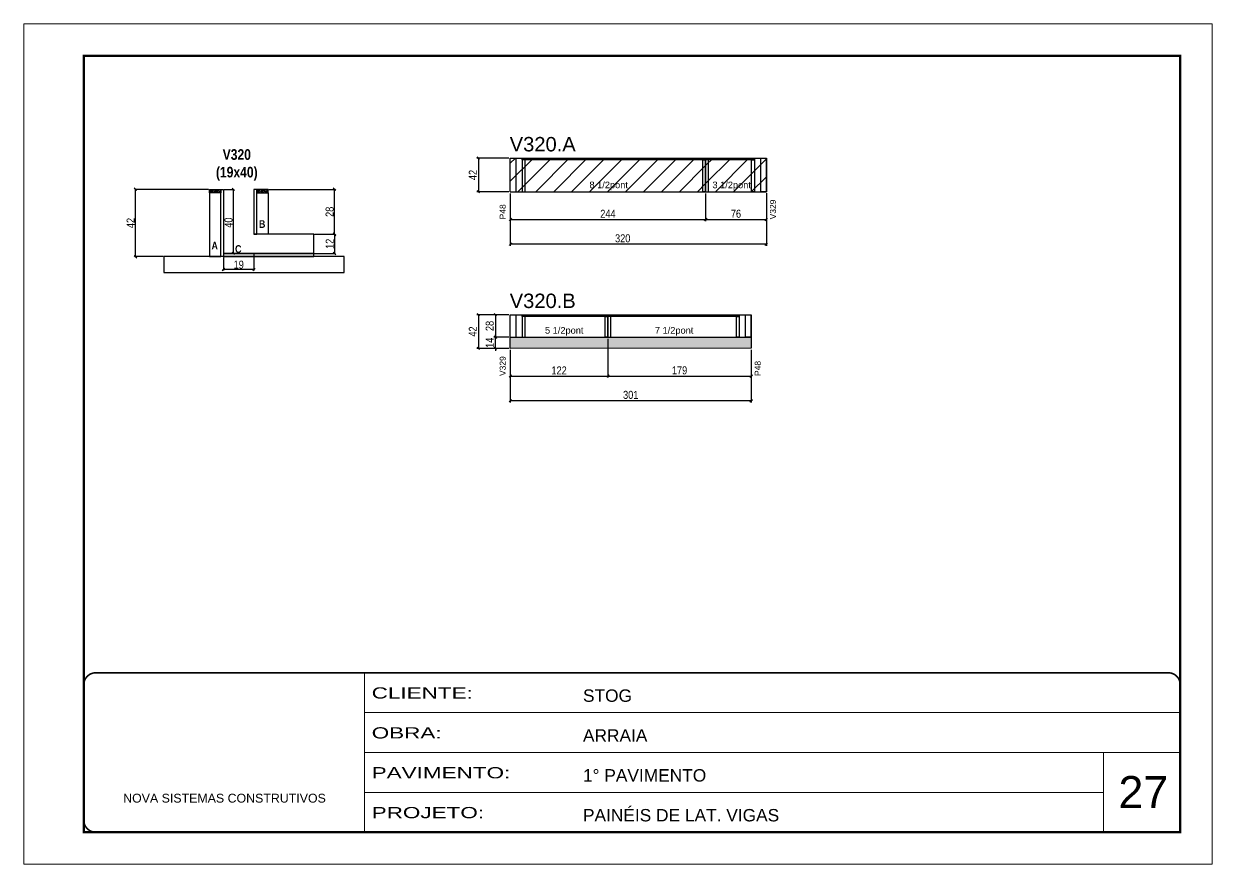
# Model space of a CAD drawing. Extents: x -3394 to 16474, y -5031 to 14397.
# Drawn here: x 7442 to 8927, y 6455 to 7505 of the extents above; entities that cross this region are included whole.
import ezdxf

# ---------------------------------------------------------------- set-up
doc = ezdxf.new("R2010")
doc.units = 0
doc.linetypes.add('CONTINUO', pattern=[0])
doc.linetypes.add('DASHED', pattern=[0.75, 0.5, -0.25])
doc.layers.get('0').update_dxf_attribs({"linetype": 'CONTINUOUS'})
doc.layers.get('Defpoints').update_dxf_attribs({"linetype": 'CONTINUOUS'})
for name, color, linetype in [('barrote', 251, 'CONTINUOUS'), ('COTA', 241, 'CONTINUOUS'), ('detalhes', 4, 'CONTINUOUS'), ('NOMENCLATURA', 7, 'CONTINUOUS'), ('Painéis', 200, 'CONTINUOUS'), ('PONTALETE', 7, 'CONTINUOUS'), ('SARR_2.2x7', 40, 'CONTINUOUS'), ('SARR_3.5x7', 81, 'CONTINUOUS')]:
    doc.layers.add(name, color=color, linetype=linetype)
for name, color, linetype, lineweight in [('CARIMBO', 255, 'CONTINUOUS', 9), ('CONCRETO', 251, 'CONTINUOUS', 25), ('Folhas', 255, 'CONTINUOUS', 9), ('REAPROVEITAMENTO', 251, 'CONTINUOUS', 9), ('SARRAFO DE PRESSAO', 251, 'DASHED', 9)]:
    doc.layers.add(name, color=color, linetype=linetype, lineweight=lineweight)
doc.styles.add('ARIAL', font='arial.ttf')
doc.styles.add('COTA TECNICA', font='techl___.ttf', dxfattribs={"height": 10})
doc.styles.add('COTA TECNICA 2X', font='techl___.ttf', dxfattribs={"height": 10})
doc.styles.add('TECNICA', font='techb___.ttf', dxfattribs={"height": 10})
doc.styles.add('Tecnologia', font='')
doc.styles.get('Tecnologia').set_extended_font_data('Forgotten Futurist')
doc.dimstyles.new('PAINEL', dxfattribs={"dimtxt": 10, "dimasz": 3, "dimexe": 3, "dimexo": 3, "dimgap": 3, "dimtad": 1, "dimdec": 1, "dimzin": 12, "dimdsep": 46, "dimtxsty": 'COTA TECNICA', "dimblk1": 'OBLIQUE', "dimblk2": 'OBLIQUE', "dimsah": 1, "dimcen": 0.9, "dimclrd": 4, "dimclre": 4, "dimclrt": 240, "dimadec": 1, "dimazin": 3, "dimtfac": 1, "dimtdec": 1, "dimtmove": 0, "dimatfit": 3, "dimfxl": 1, "dimtolj": 1, "dimtzin": 12, "dimarcsym": 0})
doc.dimstyles.new('SECAO', dxfattribs={"dimscale": 0.333333, "dimtxt": 5, "dimasz": 9, "dimexe": 3, "dimexo": 3, "dimgap": 3, "dimtad": 1, "dimdec": 1, "dimlfac": 0.5, "dimzin": 12, "dimdsep": 46, "dimtxsty": 'COTA TECNICA 2X', "dimblk1": 'OBLIQUE', "dimblk2": 'OBLIQUE', "dimsah": 1, "dimcen": 0.9, "dimclrd": 4, "dimclre": 4, "dimclrt": 240, "dimadec": 1, "dimazin": 3, "dimtfac": 1, "dimtdec": 1, "dimtmove": 0, "dimatfit": 3, "dimfxl": 1, "dimtolj": 1, "dimtzin": 12, "dimarcsym": 0})
pattern_1 = [(135, (40794.0693, -116218.3871), (-1.122532015, -1.122532015), [])]
pattern_2 = [(45, (3170, 1148.575), (-11.22532, 11.22532), [])]

# ---------------------------------------------------------------- blocks, each defined once
blk = doc.blocks.new('9999999999')
at = {"color": 30, "linetype": 'CONTINUO'}
for p, q in [((98564.6, 34230.2), (98564.6, 34429.4)), ((98564.6, 34379.6), (99584, 34379.6)), ((98564.6, 34329.8), (99488, 34329.8)), ((99584, 34329.8), (99488, 34329.8)), ((99488, 34329.8), (99488, 34230.2)), ((98564.6, 34280), (99488, 34280))]:
    blk.add_line(p, q, dxfattribs=at)
at = {"color": 30, "linetype": 'CONTINUO', "const_width": 2}
blk.add_lwpolyline([(99584, 34230.2), (99584, 34414.4, 0.414214), (99569, 34429.4), (98229, 34429.4, 0.414214), (98214, 34414.4), (98214, 34245.2, 0.414214), (98229, 34230.2), (99584, 34230.2)], format="xyb", dxfattribs=at)
at = {"layer": 'Folhas'}
blk.add_lwpolyline([(98139, 34190.2), (99624, 34190.2), (99624, 35240.2), (98139, 35240.2)], close=True, dxfattribs=at)
at = {"layer": 'Folhas', "color": 30, "const_width": 3}
blk.add_lwpolyline([(98214, 34230.2), (99584, 34230.2), (99584, 35200.2), (98214, 35200.2)], close=True, dxfattribs=at)
at = {"color": 7, "linetype": 'Continuous', "ltscale": 5, "style": 'ARIAL'}
for s, height, p in [('STOG', 15.48, (98837.7, 34393.1)), ('ARRAIA', 15.48, (98837.7, 34343.3)), ('1° PAVIMENTO', 15.483, (98837.7, 34293.5)), ('NOVA SISTEMAS CONSTRUTIVOS', 11.059, (98263.2, 34267.2)), ('PAINÉIS DE LAT. VIGAS', 15.483, (98837.7, 34243.7))]:
    blk.add_text(s, height=height, dxfattribs=at).set_placement(p)
at = {"layer": 'Folhas', "color": 7, "style": 'Tecnologia', "width": 1.5}
for s, p in [('CLIENTE:', (98573.7, 34397.2)), ('OBRA:', (98573.7, 34347.3)), ('PAVIMENTO:', (98573.7, 34297.5)), ('PROJETO:', (98573.7, 34247.7))]:
    blk.add_text(s, height=14, dxfattribs=at).set_placement(p)
blk = doc.blocks.new('_Oblique')
at = {"color": 0, "linetype": 'ByBlock', "lineweight": -2}
blk.add_line((-0.5, -0.5), (0.5, 0.5), dxfattribs=at)
blk = doc.blocks.new('*D721')
at = {"layer": 'COTA', "color": 4, "lineweight": -2, "transparency": 16777216}
for p, q in [((7805.5, 7242.2), (7831.5, 7242.2)), ((7830.5, 7242.2), (7830.5, 7218.2)), ((7805.5, 7218.2), (7831.5, 7218.2))]:
    blk.add_line(p, q, dxfattribs=at)
at = {"layer": 'Defpoints', "color": 0, "transparency": 16777216}
for p in [(7804.5, 7242.2), (7804.5, 7218.2), (7830.5, 7218.2)]:
    blk.add_point(p, dxfattribs=at)
at = {"layer": 'COTA', "color": 4, "lineweight": -2, "transparency": 16777216, "xscale": 3, "yscale": 3, "zscale": 3}
for p, rotation in [((7830.5, 7242.2), 90), ((7830.5, 7218.2), 270)]:
    blk.add_blockref('_Oblique', p, dxfattribs=dict(at, rotation=rotation))
at = {"layer": 'COTA', "color": 240, "transparency": 16777216, "insert": (7824.5, 7230.2), "char_height": 10, "attachment_point": 5, "rotation": 90, "style": 'COTA TECNICA 2X'}
blk.add_mtext('\\A1;12', dxfattribs=at)
blk = doc.blocks.new('*D722')
at = {"layer": 'COTA', "color": 4, "lineweight": -2, "transparency": 16777216}
for p, q in [((7748.4, 7298.2), (7831.5, 7298.2)), ((7830.5, 7242.2), (7830.5, 7298.2)), ((7805.5, 7242.2), (7831.5, 7242.2))]:
    blk.add_line(p, q, dxfattribs=at)
at = {"layer": 'Defpoints', "color": 0, "transparency": 16777216}
for p in [(7747.4, 7298.2), (7830.5, 7298.2), (7804.5, 7242.2)]:
    blk.add_point(p, dxfattribs=at)
at = {"layer": 'COTA', "color": 4, "lineweight": -2, "transparency": 16777216, "xscale": 3, "yscale": 3, "zscale": 3}
for p, rotation in [((7830.5, 7298.2), 90), ((7830.5, 7242.2), 270)]:
    blk.add_blockref('_Oblique', p, dxfattribs=dict(at, rotation=rotation))
at = {"layer": 'COTA', "color": 240, "transparency": 16777216, "insert": (7824.4, 7270.2), "char_height": 10, "attachment_point": 5, "rotation": 90, "style": 'COTA TECNICA 2X'}
blk.add_mtext('\\A1;28', dxfattribs=at)
blk = doc.blocks.new('*D723')
at = {"layer": 'COTA', "color": 4, "lineweight": -2, "transparency": 16777216}
for p, q in [((7691.8, 7213.2), (7691.8, 7197)), ((7729.8, 7213.2), (7729.8, 7197)), ((7729.8, 7198), (7691.8, 7198))]:
    blk.add_line(p, q, dxfattribs=at)
at = {"layer": 'Defpoints', "color": 0, "transparency": 16777216}
for p in [(7691.8, 7214.2), (7729.8, 7214.2), (7691.8, 7198)]:
    blk.add_point(p, dxfattribs=at)
at = {"layer": 'COTA', "color": 4, "lineweight": -2, "transparency": 16777216, "xscale": 3, "yscale": 3, "zscale": 3, "rotation": 180}
blk.add_blockref('_Oblique', (7691.8, 7198), dxfattribs=at)
at = {"layer": 'COTA', "color": 4, "lineweight": -2, "transparency": 16777216, "xscale": 3, "yscale": 3, "zscale": 3}
blk.add_blockref('_Oblique', (7729.8, 7198), dxfattribs=at)
at = {"layer": 'COTA', "color": 240, "transparency": 16777216, "insert": (7710.8, 7204.1), "char_height": 10, "attachment_point": 5, "style": 'COTA TECNICA 2X'}
blk.add_mtext('\\A1;19', dxfattribs=at)
blk = doc.blocks.new('*D724')
at = {"layer": 'COTA', "color": 4, "lineweight": -2, "transparency": 16777216}
for p, q in [((7673.2, 7298.2), (7580.8, 7298.2)), ((7581.8, 7214.2), (7581.8, 7298.2)), ((7616.2, 7214.2), (7580.8, 7214.2))]:
    blk.add_line(p, q, dxfattribs=at)
at = {"layer": 'Defpoints', "color": 0, "transparency": 16777216}
for p in [(7581.8, 7298.2), (7674.2, 7298.2), (7617.2, 7214.2)]:
    blk.add_point(p, dxfattribs=at)
at = {"layer": 'COTA', "color": 4, "lineweight": -2, "transparency": 16777216, "xscale": 3, "yscale": 3, "zscale": 3}
for p, rotation in [((7581.8, 7298.2), 90), ((7581.8, 7214.2), 270)]:
    blk.add_blockref('_Oblique', p, dxfattribs=dict(at, rotation=rotation))
at = {"layer": 'COTA', "color": 240, "transparency": 16777216, "insert": (7575.7, 7256.2), "char_height": 10, "attachment_point": 5, "rotation": 90, "style": 'COTA TECNICA 2X'}
blk.add_mtext('\\A1;42', dxfattribs=at)
blk = doc.blocks.new('*D725')
at = {"layer": 'COTA', "color": 4, "lineweight": -2, "transparency": 16777216}
for p, q in [((7692.8, 7298.2), (7705.2, 7298.2)), ((7704.2, 7218.2), (7704.2, 7298.2)), ((7692.8, 7218.2), (7705.2, 7218.2))]:
    blk.add_line(p, q, dxfattribs=at)
at = {"layer": 'Defpoints', "color": 0, "transparency": 16777216}
for p in [(7691.8, 7298.2), (7704.2, 7298.2), (7691.8, 7218.2)]:
    blk.add_point(p, dxfattribs=at)
at = {"layer": 'COTA', "color": 4, "lineweight": -2, "transparency": 16777216, "xscale": 3, "yscale": 3, "zscale": 3}
for p, rotation in [((7704.2, 7298.2), 90), ((7704.2, 7218.2), 270)]:
    blk.add_blockref('_Oblique', p, dxfattribs=dict(at, rotation=rotation))
at = {"layer": 'COTA', "color": 240, "transparency": 16777216, "insert": (7698.1, 7256.7), "char_height": 10, "attachment_point": 5, "rotation": 90, "style": 'COTA TECNICA 2X'}
blk.add_mtext('\\A1;40', dxfattribs=at)
blk = doc.blocks.new('*D726')
at = {"layer": 'COTA', "color": 4, "linetype": 'Continuous', "lineweight": -2, "transparency": 16777216}
for p, q in [((8172.1, 7111.6), (8172.1, 7063)), ((8050.1, 7097.6), (8050.1, 7063)), ((8050.1, 7065), (8172.1, 7065))]:
    blk.add_line(p, q, dxfattribs=at)
at = {"layer": 'Defpoints', "color": 0, "linetype": 'Continuous', "transparency": 16777216}
for p in [(8172.1, 7113.6), (8050.1, 7099.6), (8172.1, 7065)]:
    blk.add_point(p, dxfattribs=at)
at = {"layer": 'COTA', "color": 4, "linetype": 'Continuous', "lineweight": -2, "transparency": 16777216, "xscale": 3, "yscale": 3, "zscale": 3, "rotation": 180}
blk.add_blockref('_Oblique', (8050.1, 7065), dxfattribs=at)
at = {"layer": 'COTA', "color": 4, "linetype": 'Continuous', "lineweight": -2, "transparency": 16777216, "xscale": 3, "yscale": 3, "zscale": 3}
blk.add_blockref('_Oblique', (8172.1, 7065), dxfattribs=at)
at = {"layer": 'COTA', "color": 240, "linetype": 'Continuous', "transparency": 16777216, "insert": (8111.1, 7072), "char_height": 10, "attachment_point": 5, "style": 'COTA TECNICA'}
blk.add_mtext('\\A1;122', dxfattribs=at)
blk = doc.blocks.new('*D727')
at = {"layer": 'COTA', "color": 4, "linetype": 'Continuous', "lineweight": -2, "transparency": 16777216}
for p, q in [((8172.1, 7111.6), (8172.1, 7063)), ((8351.1, 7097.6), (8351.1, 7063)), ((8172.1, 7065), (8351.1, 7065))]:
    blk.add_line(p, q, dxfattribs=at)
at = {"layer": 'Defpoints', "color": 0, "linetype": 'Continuous', "transparency": 16777216}
for p in [(8172.1, 7113.6), (8351.1, 7099.6), (8351.1, 7065)]:
    blk.add_point(p, dxfattribs=at)
at = {"layer": 'COTA', "color": 4, "linetype": 'Continuous', "lineweight": -2, "transparency": 16777216, "xscale": 3, "yscale": 3, "zscale": 3, "rotation": 180}
blk.add_blockref('_Oblique', (8172.1, 7065), dxfattribs=at)
at = {"layer": 'COTA', "color": 4, "linetype": 'Continuous', "lineweight": -2, "transparency": 16777216, "xscale": 3, "yscale": 3, "zscale": 3}
blk.add_blockref('_Oblique', (8351.1, 7065), dxfattribs=at)
at = {"layer": 'COTA', "color": 240, "linetype": 'Continuous', "transparency": 16777216, "insert": (8261.6, 7072.1), "char_height": 10, "attachment_point": 5, "style": 'COTA TECNICA'}
blk.add_mtext('\\A1;179', dxfattribs=at)
blk = doc.blocks.new('*D728')
at = {"layer": 'COTA', "color": 4, "linetype": 'Continuous', "lineweight": -2, "transparency": 16777216}
for p, q in [((8050.1, 7097.6), (8050.1, 7032.1)), ((8351.1, 7097.7), (8351.1, 7032.1)), ((8351.1, 7034.1), (8050.1, 7034.1))]:
    blk.add_line(p, q, dxfattribs=at)
at = {"layer": 'Defpoints', "color": 0, "linetype": 'Continuous', "transparency": 16777216}
for p in [(8050.1, 7099.6), (8351.1, 7099.7), (8050.1, 7034.1)]:
    blk.add_point(p, dxfattribs=at)
at = {"layer": 'COTA', "color": 4, "linetype": 'Continuous', "lineweight": -2, "transparency": 16777216, "xscale": 3, "yscale": 3, "zscale": 3, "rotation": 180}
blk.add_blockref('_Oblique', (8050.1, 7034.1), dxfattribs=at)
at = {"layer": 'COTA', "color": 4, "linetype": 'Continuous', "lineweight": -2, "transparency": 16777216, "xscale": 3, "yscale": 3, "zscale": 3}
blk.add_blockref('_Oblique', (8351.1, 7034.1), dxfattribs=at)
at = {"layer": 'COTA', "color": 240, "linetype": 'Continuous', "transparency": 16777216, "insert": (8200.6, 7041.4), "char_height": 10, "attachment_point": 5, "style": 'COTA TECNICA'}
blk.add_mtext('\\A1;301', dxfattribs=at)
blk = doc.blocks.new('*D733')
at = {"layer": 'COTA', "color": 4, "linetype": 'Continuous', "lineweight": -2, "transparency": 16777216}
for p, q in [((8048.1, 7141.6), (8029.5, 7141.6)), ((8031.5, 7141.6), (8031.5, 7113.6)), ((8048.1, 7113.6), (8029.5, 7113.6))]:
    blk.add_line(p, q, dxfattribs=at)
at = {"layer": 'Defpoints', "color": 0, "linetype": 'Continuous', "transparency": 16777216}
for p in [(8050.1, 7141.6), (8031.5, 7113.6), (8050.1, 7113.6)]:
    blk.add_point(p, dxfattribs=at)
at = {"layer": 'COTA', "color": 4, "linetype": 'Continuous', "lineweight": -2, "transparency": 16777216, "xscale": 3, "yscale": 3, "zscale": 3}
for p, rotation in [((8031.5, 7141.6), 90), ((8031.5, 7113.6), 270)]:
    blk.add_blockref('_Oblique', p, dxfattribs=dict(at, rotation=rotation))
at = {"layer": 'COTA', "color": 240, "linetype": 'Continuous', "transparency": 16777216, "insert": (8024.4, 7127.6), "char_height": 10, "attachment_point": 5, "rotation": 90, "style": 'COTA TECNICA'}
blk.add_mtext('\\A1;28', dxfattribs=at)
blk = doc.blocks.new('*D734')
at = {"layer": 'COTA', "color": 4, "linetype": 'Continuous', "lineweight": -2, "transparency": 16777216}
for p, q in [((8048.1, 7113.6), (8029.5, 7113.6)), ((8031.5, 7113.6), (8031.5, 7116.6)), ((8031.5, 7099.6), (8031.5, 7113.6)), ((8048.1, 7099.6), (8029.5, 7099.6)), ((8031.5, 7099.6), (8031.5, 7096.6))]:
    blk.add_line(p, q, dxfattribs=at)
at = {"layer": 'Defpoints', "color": 0, "linetype": 'Continuous', "transparency": 16777216}
for p in [(8031.5, 7113.6), (8050.1, 7113.6), (8050.1, 7099.6)]:
    blk.add_point(p, dxfattribs=at)
at = {"layer": 'COTA', "color": 4, "linetype": 'Continuous', "lineweight": -2, "transparency": 16777216, "xscale": 3, "yscale": 3, "zscale": 3}
for p, rotation in [((8031.5, 7113.6), 270), ((8031.5, 7099.6), 90)]:
    blk.add_blockref('_Oblique', p, dxfattribs=dict(at, rotation=rotation))
at = {"layer": 'COTA', "color": 240, "linetype": 'Continuous', "transparency": 16777216, "insert": (8024.4, 7106.6), "char_height": 10, "attachment_point": 5, "rotation": 90, "style": 'COTA TECNICA'}
blk.add_mtext('\\A1;14', dxfattribs=at)
blk = doc.blocks.new('*D735')
at = {"layer": 'COTA', "color": 4, "linetype": 'Continuous', "lineweight": -2, "transparency": 16777216}
for p, q in [((8048.1, 7141.6), (8008.3, 7141.6)), ((8010.3, 7141.6), (8010.3, 7099.6)), ((8048.1, 7099.6), (8008.3, 7099.6))]:
    blk.add_line(p, q, dxfattribs=at)
at = {"layer": 'Defpoints', "color": 0, "linetype": 'Continuous', "transparency": 16777216}
for p in [(8050.1, 7141.6), (8010.3, 7099.6), (8050.1, 7099.6)]:
    blk.add_point(p, dxfattribs=at)
at = {"layer": 'COTA', "color": 4, "linetype": 'Continuous', "lineweight": -2, "transparency": 16777216, "xscale": 3, "yscale": 3, "zscale": 3}
for p, rotation in [((8010.3, 7141.6), 90), ((8010.3, 7099.6), 270)]:
    blk.add_blockref('_Oblique', p, dxfattribs=dict(at, rotation=rotation))
at = {"layer": 'COTA', "color": 240, "linetype": 'Continuous', "transparency": 16777216, "insert": (8003.3, 7120.6), "char_height": 10, "attachment_point": 5, "rotation": 90, "style": 'COTA TECNICA'}
blk.add_mtext('\\A1;42', dxfattribs=at)
blk = doc.blocks.new('*D729')
at = {"layer": 'COTA', "color": 4, "linetype": 'Continuous', "lineweight": -2, "transparency": 16777216}
for p, q in [((8050.1, 7293.2), (8050.1, 7258.6)), ((8294.1, 7293.2), (8294.1, 7258.6)), ((8050.1, 7260.6), (8294.1, 7260.6))]:
    blk.add_line(p, q, dxfattribs=at)
at = {"layer": 'Defpoints', "color": 0, "linetype": 'Continuous', "transparency": 16777216}
for p in [(8050.1, 7295.2), (8294.1, 7295.2), (8294.1, 7260.6)]:
    blk.add_point(p, dxfattribs=at)
at = {"layer": 'COTA', "color": 4, "linetype": 'Continuous', "lineweight": -2, "transparency": 16777216, "xscale": 3, "yscale": 3, "zscale": 3, "rotation": 180}
blk.add_blockref('_Oblique', (8050.1, 7260.6), dxfattribs=at)
at = {"layer": 'COTA', "color": 4, "linetype": 'Continuous', "lineweight": -2, "transparency": 16777216, "xscale": 3, "yscale": 3, "zscale": 3}
blk.add_blockref('_Oblique', (8294.1, 7260.6), dxfattribs=at)
at = {"layer": 'COTA', "color": 240, "linetype": 'Continuous', "transparency": 16777216, "insert": (8172.1, 7267.7), "char_height": 10, "attachment_point": 5, "style": 'COTA TECNICA'}
blk.add_mtext('\\A1;244', dxfattribs=at)
blk = doc.blocks.new('*D730')
at = {"layer": 'COTA', "color": 4, "linetype": 'Continuous', "lineweight": -2, "transparency": 16777216}
for p, q in [((8294.1, 7293.2), (8294.1, 7258.6)), ((8370.1, 7293.2), (8370.1, 7258.6)), ((8294.1, 7260.6), (8370.1, 7260.6))]:
    blk.add_line(p, q, dxfattribs=at)
at = {"layer": 'Defpoints', "color": 0, "linetype": 'Continuous', "transparency": 16777216}
for p in [(8294.1, 7295.2), (8370.1, 7295.2), (8370.1, 7260.6)]:
    blk.add_point(p, dxfattribs=at)
at = {"layer": 'COTA', "color": 4, "linetype": 'Continuous', "lineweight": -2, "transparency": 16777216, "xscale": 3, "yscale": 3, "zscale": 3, "rotation": 180}
blk.add_blockref('_Oblique', (8294.1, 7260.6), dxfattribs=at)
at = {"layer": 'COTA', "color": 4, "linetype": 'Continuous', "lineweight": -2, "transparency": 16777216, "xscale": 3, "yscale": 3, "zscale": 3}
blk.add_blockref('_Oblique', (8370.1, 7260.6), dxfattribs=at)
at = {"layer": 'COTA', "color": 240, "linetype": 'Continuous', "transparency": 16777216, "insert": (8332.1, 7267.7), "char_height": 10, "attachment_point": 5, "style": 'COTA TECNICA'}
blk.add_mtext('\\A1;76', dxfattribs=at)
blk = doc.blocks.new('*D731')
at = {"layer": 'COTA', "color": 4, "linetype": 'Continuous', "lineweight": -2, "transparency": 16777216}
for p, q in [((8050.1, 7293.2), (8050.1, 7227.8)), ((8370.1, 7293.4), (8370.1, 7227.8)), ((8370.1, 7229.8), (8050.1, 7229.8))]:
    blk.add_line(p, q, dxfattribs=at)
at = {"layer": 'Defpoints', "color": 0, "linetype": 'Continuous', "transparency": 16777216}
for p in [(8050.1, 7295.2), (8370.1, 7295.4), (8050.1, 7229.8)]:
    blk.add_point(p, dxfattribs=at)
at = {"layer": 'COTA', "color": 4, "linetype": 'Continuous', "lineweight": -2, "transparency": 16777216, "xscale": 3, "yscale": 3, "zscale": 3, "rotation": 180}
blk.add_blockref('_Oblique', (8050.1, 7229.8), dxfattribs=at)
at = {"layer": 'COTA', "color": 4, "linetype": 'Continuous', "lineweight": -2, "transparency": 16777216, "xscale": 3, "yscale": 3, "zscale": 3}
blk.add_blockref('_Oblique', (8370.1, 7229.8), dxfattribs=at)
at = {"layer": 'COTA', "color": 240, "linetype": 'Continuous', "transparency": 16777216, "insert": (8190.6, 7237), "char_height": 10, "attachment_point": 5, "style": 'COTA TECNICA'}
blk.add_mtext('\\A1;320', dxfattribs=at)
blk = doc.blocks.new('*D732')
at = {"layer": 'COTA', "color": 4, "linetype": 'Continuous', "lineweight": -2, "transparency": 16777216}
for p, q in [((8048.1, 7337.2), (8008.3, 7337.2)), ((8010.3, 7337.2), (8010.3, 7295.2)), ((8048.1, 7295.2), (8008.3, 7295.2))]:
    blk.add_line(p, q, dxfattribs=at)
at = {"layer": 'Defpoints', "color": 0, "linetype": 'Continuous', "transparency": 16777216}
for p in [(8050.1, 7337.2), (8010.3, 7295.2), (8050.1, 7295.2)]:
    blk.add_point(p, dxfattribs=at)
at = {"layer": 'COTA', "color": 4, "linetype": 'Continuous', "lineweight": -2, "transparency": 16777216, "xscale": 3, "yscale": 3, "zscale": 3}
for p, rotation in [((8010.3, 7337.2), 90), ((8010.3, 7295.2), 270)]:
    blk.add_blockref('_Oblique', p, dxfattribs=dict(at, rotation=rotation))
at = {"layer": 'COTA', "color": 240, "linetype": 'Continuous', "transparency": 16777216, "insert": (8003.3, 7316.2), "char_height": 10, "attachment_point": 5, "rotation": 90, "style": 'COTA TECNICA'}
blk.add_mtext('\\A1;42', dxfattribs=at)

msp = doc.modelspace()

# ---------------------------------------------------------------- hatches: boundary and pattern name
at = {"layer": 'COTA', "linetype": 'Continuous'}
h = msp.add_hatch(dxfattribs=at)
h.set_pattern_fill('AR-CONC', color=256, scale=0.05)
h.set_pattern_definition([(50, (3268.093, -174.084), (9.1092334, -0.796954), [0.9525, -10.4775]), (355, (3268.093, -174.084), (-1.762171, 9.552842), [0.762, -8.382029]), (100.45144, (3268.852, -174.1505), (7.347062, 8.755888), [0.8095, -8.904512]), (46.1842, (3268.093, -171.544), (13.553952, -2.102116), [1.42875, -15.71625]), (96.63556, (3269.222, -171.719), (11.870207, 12.371306), [1.214251, -13.35678]), (351.18415, (3268.093, -171.544), (11.870207, 12.371306), [1.142998, -12.572987]), (21, (3269.363, -172.179), (7.5807196, -5.11326), [0.9525, -10.4775]), (326, (3269.363, -172.179), (3.090101, 9.209398), [0.762, -8.382]), (71.45144, (3269.995, -172.605), (10.670821, 4.0961384), [0.8095, -8.904497]), (37.5, (3268.093, -174.084), (0.1544302, 4.227752), [0, -8.2804, 0, -8.509, 0, -8.41375]), (7.5, (3268.093, -174.084), (3.3409831, 5.0090287), [0, -4.8514, 0, -8.0899, 0, -3.20675]), (327.5, (3265.261, -174.084), (6.7795298, -0.2864372), [0, -3.175, 0, -9.906, 0, -13.1445]), (317.5, (3263.991, -174.084), (7.406459, 1.2713246), [0, -4.1275, 0, -6.5786, 0, -9.3345])])
h.paths.add_polyline_path([(8351.11, 7099.72), (8351.11, 7113.56), (8344.11, 7113.56), (8050.11, 7113.56), (8050.11, 7099.56)])
at = {"layer": 'REAPROVEITAMENTO', "linetype": 'Continuous'}
h = msp.add_hatch(dxfattribs=at)
h.set_pattern_fill('ANSI31', color=256, scale=5)
h.set_pattern_definition(pattern_2)
h.paths.add_polyline_path([(8294.11, 7295.24), (8294.11, 7337.24), (8050.11, 7337.24), (8050.11, 7295.24)])
h = msp.add_hatch(dxfattribs=at)
h.set_pattern_fill('ANSI31', color=256, scale=5)
h.set_pattern_definition(pattern_2)
h.paths.add_polyline_path([(8294.11, 7337.24), (8294.11, 7295.24), (8370.11, 7295.24), (8370.11, 7337.24)])
at = {"layer": 'SARR_2.2x7'}
h = msp.add_hatch(dxfattribs=at)
h.set_pattern_fill('ANSI31', color=256, scale=0.5, angle=90)
h.set_pattern_definition(pattern_1)
h.paths.add_polyline_path([(7688.25, 7298.18), (7688.25, 7293.78), (7674.25, 7293.78), (7674.25, 7298.18)])
h = msp.add_hatch(dxfattribs=at)
h.set_pattern_fill('ANSI31', color=256, scale=0.5, angle=90)
h.set_pattern_definition(pattern_1)
h.paths.add_polyline_path([(7733.45, 7298.18), (7733.45, 7293.78), (7747.45, 7293.78), (7747.45, 7298.18)])

# ---------------------------------------------------------------- linework, layer by layer
at = {"layer": 'barrote', "elevation": 0}
msp.add_lwpolyline([(7617.19, 7194.18), (7842.61, 7194.18), (7842.61, 7214.18), (7617.19, 7214.18)], close=True, dxfattribs=at)
at = {"layer": 'CONCRETO', "linetype": 'Continuous'}
for p, q in [((7691.85, 7298.18), (7691.85, 7218.18)), ((7729.85, 7298.18), (7729.85, 7242.18)), ((7804.47, 7242.18), (7729.85, 7242.18)), ((7804.47, 7218.18), (7804.47, 7242.18)), ((7691.85, 7218.18), (7804.47, 7218.18))]:
    msp.add_line(p, q, dxfattribs=at)
at = {"layer": 'COTA', "linetype": 'Continuous'}
for p, q in [((8050.11, 7099.56), (8050.11, 7113.56)), ((8351.11, 7113.56), (8351.11, 7099.72)), ((8351.11, 7099.72), (8050.11, 7099.56))]:
    msp.add_line(p, q, dxfattribs=at)
at = {"layer": 'Painéis', "linetype": 'Continuous'}
for p, q in [((8050.11, 7337.24), (8370.11, 7337.24)), ((8050.11, 7295.24), (8050.11, 7337.24)), ((8294.11, 7295.24), (8294.11, 7337.24)), ((8294.11, 7295.24), (8294.11, 7337.24)), ((8294.11, 7295.24), (8294.11, 7337.24)), ((8370.11, 7295.24), (8370.11, 7337.24)), ((8050.11, 7295.24), (8370.11, 7295.24)), ((7729.85, 7218.18), (7729.85, 7214.18)), ((8050.11, 7141.56), (8351.11, 7141.56)), ((8050.11, 7113.56), (8050.11, 7141.56)), ((8172.11, 7113.56), (8172.11, 7141.56)), ((8172.11, 7113.56), (8172.11, 7141.56)), ((8172.11, 7113.56), (8172.11, 7141.56)), ((8351.11, 7113.56), (8351.11, 7141.56)), ((8050.11, 7113.56), (8351.11, 7113.56))]:
    msp.add_line(p, q, dxfattribs=at)
for points in [[(7688.25, 7214.18), (7688.25, 7298.18), (7691.85, 7298.18), (7691.85, 7214.18)], [(7733.45, 7242.18), (7733.45, 7298.18), (7729.85, 7298.18), (7729.85, 7242.18)], [(7691.85, 7218.18), (7691.85, 7214.18), (7804.47, 7214.18), (7804.47, 7218.18)]]:
    msp.add_lwpolyline(points, close=True, dxfattribs=at)
at = {"layer": 'SARR_2.2x7', "ltscale": 25}
for p, q in [((8057.11, 7337.24), (8057.11, 7295.24)), ((8057.11, 7141.56), (8057.11, 7113.56))]:
    msp.add_line(p, q, dxfattribs=at)
at = {"layer": 'SARR_2.2x7', "ltscale": 25, "elevation": 0}
for points in [[(8294.11, 7335.04), (8065.11, 7335.04), (8065.11, 7337.24), (8294.11, 7337.24)], [(8355.11, 7335.04), (8294.11, 7335.04), (8294.11, 7337.24), (8355.11, 7337.24)], [(8172.11, 7139.36), (8065.11, 7139.36), (8065.11, 7141.56), (8172.11, 7141.56)], [(8336.11, 7139.36), (8172.11, 7139.36), (8172.11, 7141.56), (8336.11, 7141.56)]]:
    msp.add_lwpolyline(points, close=True, dxfattribs=at)
at = {"layer": 'SARR_2.2x7', "linetype": 'Continuous'}
for points in [[(8363.11, 7337.24), (8370.11, 7337.24), (8370.11, 7295.24), (8363.11, 7295.24)], [(8344.11, 7141.56), (8351.11, 7141.56), (8351.11, 7113.56), (8344.11, 7113.56)]]:
    msp.add_lwpolyline(points, close=True, dxfattribs=at)
at = {"layer": 'SARR_2.2x7', "elevation": 0}
for points in [[(7674.25, 7298.18), (7688.25, 7298.18), (7688.25, 7293.78), (7674.25, 7293.78)], [(7747.45, 7298.18), (7733.45, 7298.18), (7733.45, 7293.78), (7747.45, 7293.78)]]:
    msp.add_lwpolyline(points, close=True, dxfattribs=at)
at = {"layer": 'SARR_3.5x7'}
for points in [[(8065.11, 7295.24), (8068.61, 7295.24), (8068.61, 7335.04), (8065.11, 7335.04)], [(8294.11, 7295.24), (8290.61, 7295.24), (8290.61, 7335.04), (8294.11, 7335.04)], [(8294.11, 7295.24), (8297.61, 7295.24), (8297.61, 7335.04), (8294.11, 7335.04)], [(8355.11, 7295.24), (8351.61, 7295.24), (8351.61, 7335.04), (8355.11, 7335.04)], [(7688.25, 7293.78), (7674.25, 7293.78), (7674.25, 7214.18), (7688.25, 7214.18)], [(7733.45, 7293.78), (7747.45, 7293.78), (7747.45, 7242.18), (7733.45, 7242.18)], [(8065.11, 7113.56), (8068.61, 7113.56), (8068.61, 7139.36), (8065.11, 7139.36)], [(8172.11, 7113.56), (8168.61, 7113.56), (8168.61, 7139.36), (8172.11, 7139.36)], [(8172.11, 7113.56), (8175.61, 7113.56), (8175.61, 7139.36), (8172.11, 7139.36)], [(8336.11, 7113.56), (8332.61, 7113.56), (8332.61, 7139.36), (8336.11, 7139.36)]]:
    msp.add_lwpolyline(points, close=True, dxfattribs=at)

# ---------------------------------------------------------------- block references
at = {"layer": 'SARRAFO DE PRESSAO', "color": 6, "linetype": 'ByBlock'}
msp.add_blockref('9999999999', (-90696.77, -27735.1), dxfattribs=at)

# ---------------------------------------------------------------- texts
at = {"layer": 'CARIMBO', "style": 'ARIAL'}
msp.add_text('27', height=40, dxfattribs=at).set_placement((8810.07, 6525.25))
at = {"layer": 'detalhes', "style": 'TECNICA'}
for s, p in [('B', (7736.07, 7250.13)), ('A', (7676.81, 7223.2)), ('C', (7706.26, 7218.89))]:
    msp.add_text(s, height=9.6, dxfattribs=at).set_placement(p)
at = {"layer": 'NOMENCLATURA', "linetype": 'Continuous', "style": 'ARIAL'}
for s, p in [('V320.A', (8049.4, 7345.66)), ('V320.B', (8049.4, 7149.97))]:
    msp.add_text(s, height=18, dxfattribs=at).set_placement(p)
for s, p in [('P48', (8044.39, 7260.75)), ('V329', (8382.1, 7260.75)), ('V329', (8044.39, 7065.07)), ('P48', (8363.1, 7065.07))]:
    msp.add_text(s, height=7.567, rotation=90, dxfattribs=at).set_placement(p)
at = {"layer": 'NOMENCLATURA', "insert": (7708.39, 7348.36), "char_height": 13.2, "attachment_point": 2, "style": 'TECNICA'}
msp.add_mtext_dynamic_manual_height_columns('V320\\P(19x40)', width=13.2, gutter_width=1, heights=[0], dxfattribs=at)
at = {"layer": 'PONTALETE', "linetype": 'Continuous', "style": 'ARIAL'}
for s, p in [('8 1/2pont', (8149.04, 7299.68)), ('3 1/2pont', (8302.71, 7299.68)), ('5 1/2pont', (8093.49, 7118)), ('7 1/2pont', (8230.81, 7118))]:
    msp.add_text(s, height=8.25, dxfattribs=at).set_placement(p)

# ---------------------------------------------------------------- dimensions: what is measured, and where the dimension line sits
at = {"layer": 'COTA', "linetype": 'Continuous'}
for base, p1, p2, picture, middle in [((8010.33, 7295.24), (8050.11, 7337.24), (8050.14, 7295.24), '*D732', (8003.26, 7316.24)), ((8010.33, 7099.56), (8050.11, 7141.56), (8050.14, 7099.56), '*D735', (8003.26, 7120.56)), ((8031.48, 7113.56), (8050.11, 7141.56), (8050.11, 7113.56), '*D733', (8024.38, 7127.56)), ((8031.48, 7113.56), (8050.11, 7099.56), (8050.11, 7113.56), '*D734', (8024.4, 7106.56))]:
    dim = msp.add_linear_dim(base=base, p1=p1, p2=p2, angle=90, dimstyle='PAINEL', override={"dimexe": 2, "dimexo": 2, "dimgap": 2, "dimadec": 8, "dimtix": 1, "dimatfit": 2, "dimldrblk": 'Oblique'}, dxfattribs=at)
    dim.commit()
    dim.dimension.update_dxf_attribs({"geometry": picture, "text_midpoint": middle})
at = {"layer": 'COTA'}
for base, p1, p2, angle, picture, middle in [((7581.82, 7298.18), (7617.19, 7214.18), (7674.25, 7298.18), 90, '*D724', (7575.74, 7256.18)), ((7830.53, 7298.18), (7804.47, 7242.18), (7747.45, 7298.18), 90, '*D722', (7824.44, 7270.18)), ((7830.53, 7218.18), (7804.47, 7242.18), (7804.47, 7218.18), 90, '*D721', (7824.47, 7230.18)), ((7691.85, 7197.98), (7729.85, 7214.18), (7691.85, 7214.18), 180, '*D723', (7710.85, 7204.07))]:
    dim = msp.add_linear_dim(base=base, p1=p1, p2=p2, angle=angle, dimstyle='SECAO', dxfattribs=at)
    dim.commit()
    dim.dimension.update_dxf_attribs({"geometry": picture, "text_midpoint": middle})
dim = msp.add_linear_dim(base=(7704.19, 7298.18), p1=(7691.85, 7218.18), p2=(7691.85, 7298.18), angle=90, dimstyle='SECAO', dxfattribs=at)
dim.commit()
dim.dimension.update_dxf_attribs({"geometry": '*D725', "text_midpoint": (7704.19, 7256.72), "dimtype": 160})
at = {"layer": 'COTA', "linetype": 'Continuous'}
for base, p1, p2, picture, middle in [((8050.11, 7229.83), (8370.11, 7295.4), (8050.11, 7295.24), '*D731', (8190.61, 7229.83)), ((8050.11, 7034.14), (8351.11, 7099.72), (8050.11, 7099.56), '*D728', (8200.61, 7034.14))]:
    dim = msp.add_linear_dim(base=base, p1=p1, p2=p2, dimstyle='PAINEL', override={"dimexe": 2, "dimexo": 2, "dimgap": 2, "dimadec": 8, "dimtix": 1, "dimatfit": 2, "dimldrblk": 'Oblique'}, dxfattribs=at)
    dim.commit()
    dim.dimension.update_dxf_attribs({"geometry": picture, "text_midpoint": middle, "dimtype": 160})
for base, p1, p2, override, picture, middle in [((8294.11, 7260.63), (8050.11, 7295.24), (8294.11, 7295.24), {"dimexe": 2, "dimexo": 2, "dimgap": 2, "dimadec": 8, "dimtix": 1, "dimatfit": 2, "dimldrblk": 'Oblique'}, '*D729', (8172.11, 7267.71)), ((8370.11, 7260.63), (8294.11, 7295.24), (8370.11, 7295.24), {"dimexe": 2, "dimexo": 2, "dimgap": 2, "dimadec": 8, "dimtix": 1, "dimtmove": 1, "dimatfit": 2, "dimldrblk": 'Oblique'}, '*D730', (8332.11, 7267.73)), ((8172.11, 7064.95), (8050.11, 7099.56), (8172.11, 7113.56), {"dimexe": 2, "dimexo": 2, "dimgap": 2, "dimadec": 8, "dimtix": 1, "dimatfit": 2, "dimldrblk": 'Oblique'}, '*D726', (8111.11, 7072.01)), ((8351.11, 7064.95), (8172.11, 7113.56), (8351.11, 7099.56), {"dimexe": 2, "dimexo": 2, "dimgap": 2, "dimadec": 8, "dimtix": 1, "dimtmove": 1, "dimatfit": 2, "dimldrblk": 'Oblique'}, '*D727', (8261.61, 7072.05))]:
    dim = msp.add_linear_dim(base=base, p1=p1, p2=p2, dimstyle='PAINEL', override=override, dxfattribs=at)
    dim.commit()
    dim.dimension.update_dxf_attribs({"geometry": picture, "text_midpoint": middle})

doc.saveas('drawing.dxf')
